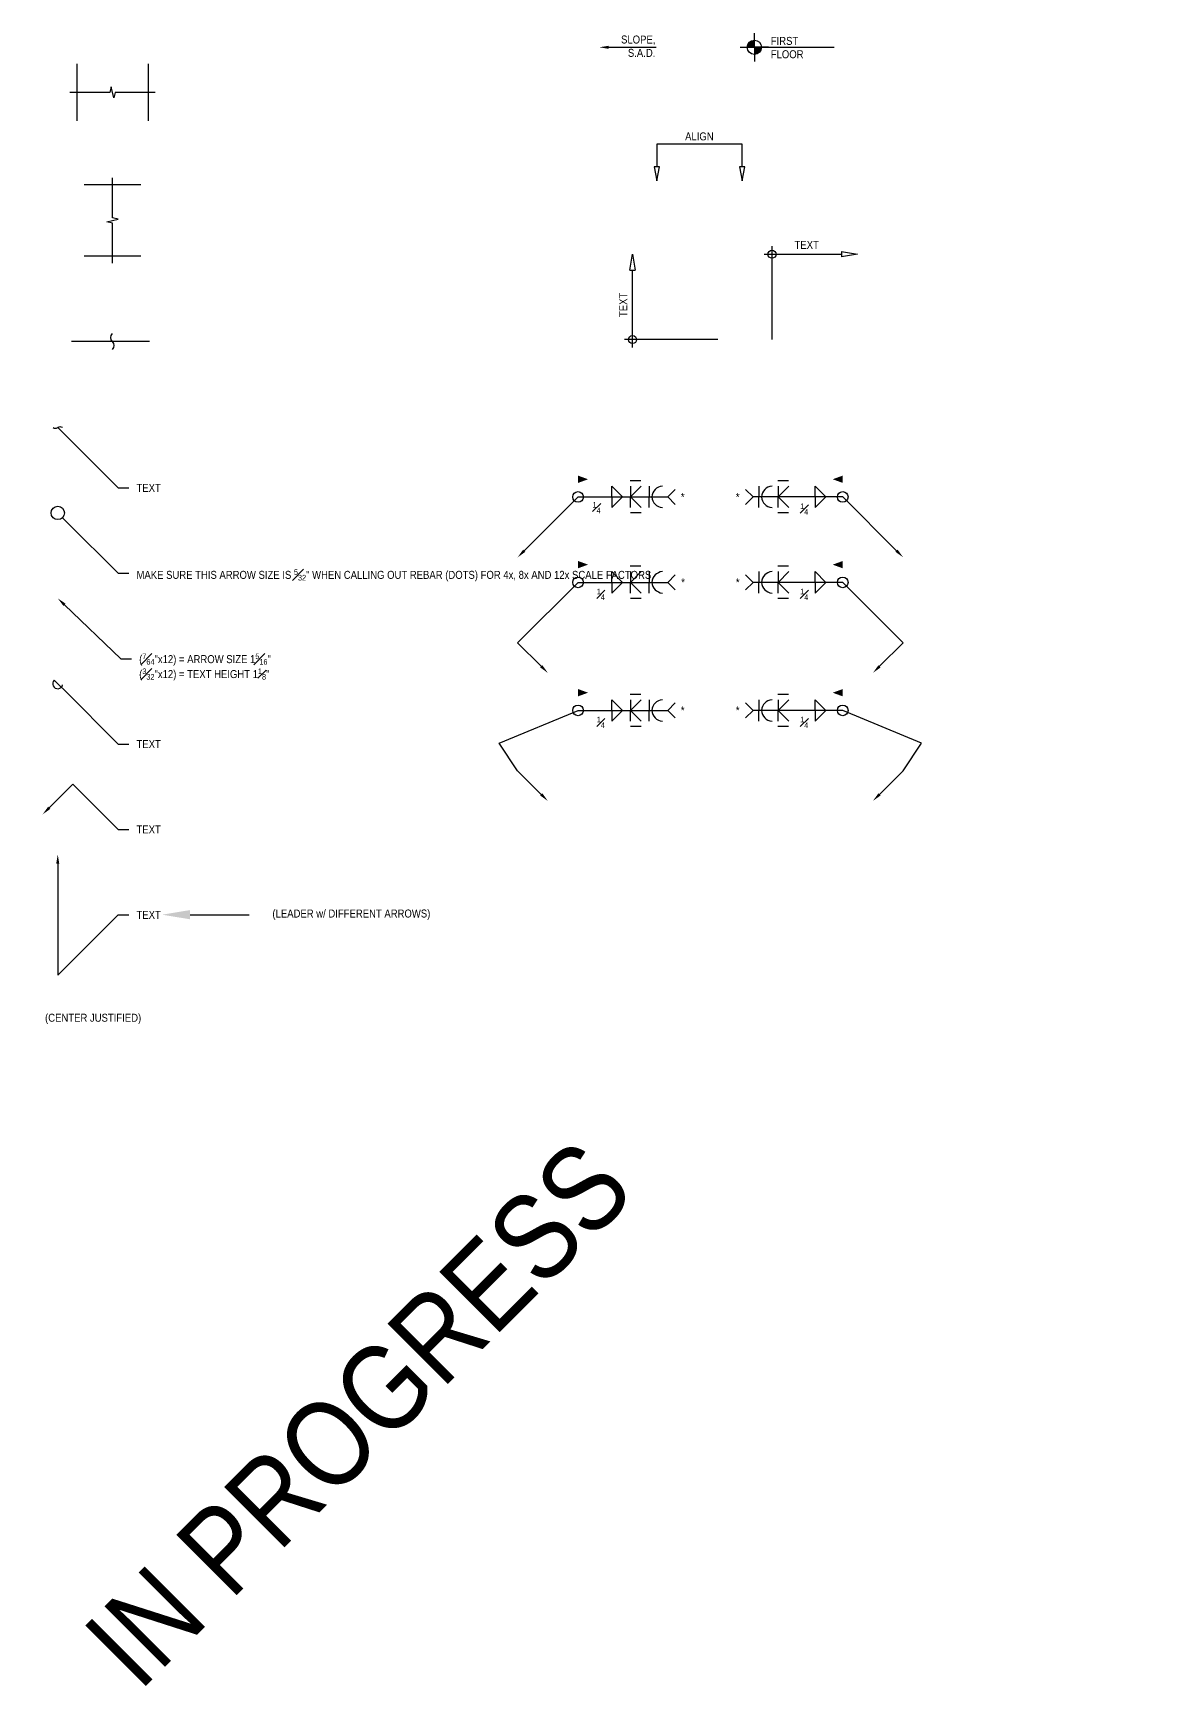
# Model space of a CAD drawing. Header units: inches. Extents: x -2661 to 42767, y -1222 to 9099.
# Drawn here: x 8967.6 to 9019.9, y 1636.7 to 1714.2 of the extents above; entities that cross this region are included whole.
import ezdxf
from ezdxf import colors
from ezdxf.entities.mleader import LeaderData, LeaderLine
from ezdxf.math import Vec2, Vec3

# ---------------------------------------------------------------- set-up
doc = ezdxf.new("R2010")
doc.units = ezdxf.units.IN
doc.header["$LTSCALE"] = 12
doc.header["$MEASUREMENT"] = 0
doc.header["$PDMODE"] = 3
doc.layers.get('0').update_dxf_attribs({"linetype": 'CONTINUOUS'})
doc.layers.get('DefPoints').update_dxf_attribs({"color": 251, "linetype": 'CONTINUOUS'})
for name, color, linetype in [('S-ANNO-DIMS', 2, 'CONTINUOUS'), ('S-ANNO-NOTE', 4, 'CONTINUOUS'), ('S-ANNO-NOTE-EXIST', 251, 'CONTINUOUS'), ('S-BREAK', 2, 'CONTINUOUS'), ('S-ROOM-NAME', 251, 'CONTINUOUS')]:
    doc.layers.add(name, color=color, linetype=linetype)
doc.layers.add('S-ANNO-NONPLOT', color=253, linetype='CONTINUOUS', plot=False, transparency=0.5)
doc.styles.add('Arial', font='arial.ttf', dxfattribs={"width": 0.85})
doc.dimstyles.new('DIM-4_Se', dxfattribs={"dimscale": 4, "dimtxt": 0.09375, "dimasz": 0.109375, "dimexe": 0.0625, "dimexo": 0.0625, "dimgap": 0.0625, "dimtad": 1, "dimdec": 4, "dimzin": 11, "dimdsep": 46, "dimlunit": 4, "dimtxsty": 'Arial', "dimblk": 'ARCHTICK', "dimcen": 0.125, "dimdle": 0.0625, "dimclrd": 256, "dimclre": 256, "dimclrt": 4, "dimadec": 0, "dimazin": 0, "dimtfac": 0.75, "dimtdec": 4, "dimtmove": 0, "dimatfit": 3, "dimfxl": 1, "dimfrac": 1, "dimtolj": 1, "dimtzin": 0, "dimarcsym": 0})

# ---------------------------------------------------------------- blocks, each defined once
blk = doc.blocks.new('ELEV-SYMB')
at = {"layer": 'S-ANNO-NOTE', "color": 2}
for points in [[(-2, 0), (0, 0), (0, 2)], [(2, 0), (0, 0), (0, -2)]]:
    blk.add_lwpolyline(points, dxfattribs=at)
at = {"layer": 'S-ANNO-NOTE', "color": 2, "const_width": 1}
for points in [[(0, 0.5, 0.414214), (-0.5, 0, 0.414214)], [(0, -0.5, 0.414214), (0.5, 0, 0.414214)]]:
    blk.add_lwpolyline(points, format="xyb", dxfattribs=at)
at = {"layer": 'S-ANNO-NOTE', "color": 2}
blk.add_circle((0, 0), 1, dxfattribs=at)
blk = doc.blocks.new('_Small')
at = {"color": 0, "linetype": 'ByBlock', "lineweight": -2}
blk.add_circle((0, 0), 0.25, dxfattribs=at)
blk = doc.blocks.new('_ClosedBlank')
at = {"color": 0, "linetype": 'ByBlock', "lineweight": -2}
for p, q in [((-1, 0.17), (0, 0)), ((-1, 0.17), (-1, -0.17)), ((0, 0), (-1, -0.17))]:
    blk.add_line(p, q, dxfattribs=at)
blk = doc.blocks.new('*D700')
at = {"layer": 'DefPoints', "color": 0, "transparency": 16777216}
for p in [(8995.629, 1703.826), (8995.629, 1703.826), (8999.629, 1699.826)]:
    blk.add_point(p, dxfattribs=at)
at = {"layer": 'S-ANNO-DIMS', "lineweight": -2, "transparency": 16777216}
for p, q in [((8995.629, 1699.451), (8995.629, 1703.076)), ((8999.629, 1699.826), (8995.254, 1699.826))]:
    blk.add_line(p, q, dxfattribs=at)
at = {"layer": 'S-ANNO-DIMS', "lineweight": -2, "transparency": 16777216, "xscale": 0.75, "yscale": 0.75, "zscale": 0.75}
for name, p, rotation in [('_ClosedBlank', (8995.629, 1703.826), 90), ('_Small', (8995.629, 1699.826), 270)]:
    blk.add_blockref(name, p, dxfattribs=dict(at, rotation=rotation))
at = {"layer": 'S-ANNO-DIMS', "color": 4, "transparency": 16777216, "insert": (8995.192, 1701.451), "char_height": 0.375, "attachment_point": 5, "rotation": 90, "style": 'Arial'}
blk.add_mtext('\\A1;TEXT', dxfattribs=at)
blk = doc.blocks.new('_Integral')
at = {"color": 0, "linetype": 'ByBlock', "lineweight": -2}
for centre, start, end in [((0.44, -0.09), 102, 168), ((-0.44, 0.09), 282, 348)]:
    blk.add_arc(centre, 0.454, start, end, dxfattribs=at)
blk = doc.blocks.new('_DotBlank')
at = {"color": 0, "lineweight": -2}
blk.add_line((-0.5, 0), (-1, 0), dxfattribs=at)
blk.add_circle((0, 0), 0.5, dxfattribs=at)
blk = doc.blocks.new('ARROW-LOOP')
at = {"color": 0}
blk.add_lwpolyline([(-1.81, 0), (0.54, 0, 1.317177), (-0.46, -0.28)], format="xyb", dxfattribs=at)
blk = doc.blocks.new('Se_BREAK SQUIGGLE')
at = {"layer": 'S-BREAK'}
blk.add_lwpolyline([(0, -0.375, 0.408465), (0, 0, -0.407415), (0, 0.369, -2.166217)], format="xyb", dxfattribs=at)
blk = doc.blocks.new('Se_BREAK SYMBOL')
at = {"color": 0, "linetype": 'ByBlock'}
blk.add_lwpolyline([(6, 0), (0.38, 0), (0.19, -0.78), (-0.19, 0.78), (-0.38, 0), (-6, 0)], dxfattribs=at)
blk = doc.blocks.new('*D698')
at = {"layer": 'DefPoints', "color": 0, "transparency": 16777216}
for p in [(9006.161, 1703.826), (9006.161, 1703.826), (9002.161, 1699.826)]:
    blk.add_point(p, dxfattribs=at)
at = {"layer": 'S-ANNO-DIMS', "lineweight": -2, "transparency": 16777216}
for p, q in [((9001.786, 1703.826), (9005.411, 1703.826)), ((9002.161, 1699.826), (9002.161, 1704.201))]:
    blk.add_line(p, q, dxfattribs=at)
at = {"layer": 'S-ANNO-DIMS', "lineweight": -2, "transparency": 16777216, "xscale": 0.75, "yscale": 0.75, "zscale": 0.75, "rotation": 180}
blk.add_blockref('_Small', (9002.161, 1703.826), dxfattribs=at)
at = {"layer": 'S-ANNO-DIMS', "lineweight": -2, "transparency": 16777216, "xscale": 0.75, "yscale": 0.75, "zscale": 0.75}
blk.add_blockref('_ClosedBlank', (9006.161, 1703.826), dxfattribs=at)
at = {"layer": 'S-ANNO-DIMS', "color": 4, "transparency": 16777216, "insert": (9003.786, 1704.263), "char_height": 0.375, "attachment_point": 5, "style": 'Arial'}
blk.add_mtext('\\A1;TEXT', dxfattribs=at)

msp = doc.modelspace()

# ---------------------------------------------------------------- linework, layer by layer
at = {"layer": 'S-ANNO-DIMS'}
msp.add_lwpolyline([(9000.88493, 1707.92707), (9000.63493, 1707.92707), (9000.75993, 1707.2604), (9000.88493, 1707.92707), (9000.75993, 1707.92707), (9000.75993, 1708.98773), (8996.75993, 1708.98773), (8996.75993, 1707.92707), (8996.63493, 1707.92707), (8996.75993, 1707.2604), (8996.88493, 1707.92707), (8996.63493, 1707.92707)], dxfattribs=at)
at = {"layer": 'S-ANNO-NONPLOT'}
for p, q in [((8969.61111, 1712.74027), (8969.61111, 1710.0736)), ((8972.94445, 1712.74027), (8972.94445, 1710.0736)), ((8972.61111, 1707.0736), (8969.94445, 1707.0736)), ((8972.61111, 1703.74027), (8969.94445, 1703.74027))]:
    msp.add_line(p, q, dxfattribs=at)
msp.add_lwpolyline([(8973.01234, 1699.73638), (8969.35387, 1699.73638)], dxfattribs=at)
at = {"layer": 'S-ANNO-NOTE', "color": 2}
msp.add_line((9000.66735, 1713.52112), (9005.06895, 1713.52112), dxfattribs=at)
at = {"layer": 'S-ANNO-NOTE'}
for p, q in [((8996.0137, 1693.20404), (8995.5137, 1693.20404)), ((8996.40187, 1692.95404), (8996.40187, 1692.45404)), ((9001.53693, 1692.95404), (9001.53693, 1692.45404)), ((9002.92934, 1693.20404), (9002.42934, 1693.20404)), ((8996.40187, 1691.95404), (8996.40187, 1692.45404)), ((9001.53693, 1691.95404), (9001.53693, 1692.45404)), ((8996.02739, 1691.70404), (8995.52739, 1691.70404)), ((9002.92934, 1691.70404), (9002.42934, 1691.70404)), ((8996.0137, 1689.20404), (8995.5137, 1689.20404)), ((8996.40187, 1688.95404), (8996.40187, 1688.45404)), ((9001.53693, 1688.95404), (9001.53693, 1688.45404)), ((9002.92934, 1689.20404), (9002.42934, 1689.20404)), ((8996.40187, 1687.95404), (8996.40187, 1688.45404)), ((9001.53693, 1687.95404), (9001.53693, 1688.45404)), ((8996.02739, 1687.70404), (8995.52739, 1687.70404)), ((9002.92934, 1687.70404), (9002.42934, 1687.70404)), ((8996.0137, 1683.20404), (8995.5137, 1683.20404)), ((8996.40187, 1682.95404), (8996.40187, 1682.45404)), ((9001.53693, 1682.95404), (9001.53693, 1682.45404)), ((9002.92934, 1683.20404), (9002.42934, 1683.20404)), ((8996.40187, 1681.95404), (8996.40187, 1682.45404)), ((9001.53693, 1681.95404), (9001.53693, 1682.45404)), ((8996.02739, 1681.70404), (8995.52739, 1681.70404)), ((9002.92934, 1681.70404), (9002.42934, 1681.70404))]:
    msp.add_line(p, q, dxfattribs=at)
for points in [[(8993.07787, 1692.45404, 0, 0, 0), (8993.07787, 1693.28303, 0.34202, 0, 0), (8993.54771, 1693.28303, 0, 0, 0)], [(9005.47289, 1692.45404, 0, 0, 0), (9005.47289, 1693.28303, 0.34202, 0, 0), (9005.00304, 1693.28303, 0, 0, 0)], [(8993.07787, 1688.45404, 0, 0, 0), (8993.07787, 1689.28303, 0.34202, 0, 0), (8993.54771, 1689.28303, 0, 0, 0)], [(9005.47289, 1688.45404, 0, 0, 0), (9005.47289, 1689.28303, 0.34202, 0, 0), (9005.00304, 1689.28303, 0, 0, 0)], [(8993.07787, 1682.45404, 0, 0, 0), (8993.07787, 1683.28303, 0.34202, 0, 0), (8993.54771, 1683.28303, 0, 0, 0)], [(9005.47289, 1682.45404, 0, 0, 0), (9005.47289, 1683.28303, 0.34202, 0, 0), (9005.00304, 1683.28303, 0, 0, 0)]]:
    msp.add_lwpolyline(points, format="xyseb", dxfattribs=at)
for points in [[(8994.65291, 1692.45404), (8994.65291, 1692.95404), (8995.15291, 1692.45404)], [(8995.52739, 1692.95404), (8995.52739, 1692.45404), (8996.02739, 1692.95404)], [(8997.62893, 1692.10049), (8997.27538, 1692.45404), (8997.62893, 1692.80759)], [(9000.92182, 1692.10049), (9001.27538, 1692.45404), (9000.92182, 1692.80759)], [(9002.44303, 1692.95404), (9002.44303, 1692.45404), (9002.94303, 1692.95404)], [(9004.18297, 1692.45404), (9004.18297, 1692.95404), (9004.68297, 1692.45404)], [(8994.65291, 1692.45404), (8994.65291, 1691.95404), (8995.15291, 1692.45404)], [(8995.52739, 1691.95404), (8995.52739, 1692.45404), (8996.02739, 1691.95404)], [(9002.44303, 1691.95404), (9002.44303, 1692.45404), (9002.94303, 1691.95404)], [(9004.18297, 1692.45404), (9004.18297, 1691.95404), (9004.68297, 1692.45404)], [(8994.65291, 1688.45404), (8994.65291, 1688.95404), (8995.15291, 1688.45404)], [(8995.52739, 1688.95404), (8995.52739, 1688.45404), (8996.02739, 1688.95404)], [(9002.44303, 1688.95404), (9002.44303, 1688.45404), (9002.94303, 1688.95404)], [(9004.18297, 1688.45404), (9004.18297, 1688.95404), (9004.68297, 1688.45404)], [(8994.65291, 1688.45404), (8994.65291, 1687.95404), (8995.15291, 1688.45404)], [(8995.52739, 1687.95404), (8995.52739, 1688.45404), (8996.02739, 1687.95404)], [(8997.62893, 1688.10049), (8997.27538, 1688.45404), (8997.62893, 1688.80759)], [(9000.92182, 1688.10049), (9001.27538, 1688.45404), (9000.92182, 1688.80759)], [(9002.44303, 1687.95404), (9002.44303, 1688.45404), (9002.94303, 1687.95404)], [(9004.18297, 1688.45404), (9004.18297, 1687.95404), (9004.68297, 1688.45404)], [(8994.65291, 1682.45404), (8994.65291, 1682.95404), (8995.15291, 1682.45404)], [(8995.52739, 1682.95404), (8995.52739, 1682.45404), (8996.02739, 1682.95404)], [(8997.62893, 1682.10049), (8997.27538, 1682.45404), (8997.62893, 1682.80759)], [(9000.92182, 1682.10049), (9001.27538, 1682.45404), (9000.92182, 1682.80759)], [(9002.44303, 1682.95404), (9002.44303, 1682.45404), (9002.94303, 1682.95404)], [(9004.18297, 1682.45404), (9004.18297, 1682.95404), (9004.68297, 1682.45404)], [(8994.65291, 1682.45404), (8994.65291, 1681.95404), (8995.15291, 1682.45404)], [(8995.52739, 1681.95404), (8995.52739, 1682.45404), (8996.02739, 1681.95404)], [(9002.44303, 1681.95404), (9002.44303, 1682.45404), (9002.94303, 1681.95404)], [(9004.18297, 1682.45404), (9004.18297, 1681.95404), (9004.68297, 1682.45404)]]:
    msp.add_lwpolyline(points, dxfattribs=at)
for centre in [(8993.07787, 1692.45404), (9005.47289, 1692.45404), (8993.07787, 1688.45404), (9005.47289, 1688.45404), (8993.07787, 1682.45404), (9005.47289, 1682.45404)]:
    msp.add_circle(centre, 0.25, dxfattribs=at)
for centre, start, end in [((8997.06216, 1692.41875), 93.7722975, 176.2277025), ((9002.19722, 1692.41875), 93.7722975, 176.2277025), ((8997.06216, 1692.48933), 183.7722975, 266.2277025), ((9002.19722, 1692.48933), 183.7722975, 266.2277025), ((8997.06216, 1688.41875), 93.7722975, 176.2277025), ((9002.19722, 1688.41875), 93.7722975, 176.2277025), ((8997.06216, 1688.48933), 183.7722975, 266.2277025), ((9002.19722, 1688.48933), 183.7722975, 266.2277025), ((8997.06216, 1682.41875), 93.7722975, 176.2277025), ((9002.19722, 1682.41875), 93.7722975, 176.2277025), ((8997.06216, 1682.48933), 183.7722975, 266.2277025), ((9002.19722, 1682.48933), 183.7722975, 266.2277025)]:
    msp.add_arc(centre, 0.53646, start, end, dxfattribs=at)

# ---------------------------------------------------------------- block references
at = {"layer": 'S-ANNO-NOTE', "xscale": 0.3333333333333333, "yscale": 0.3333333333333333, "zscale": 0.3333333333333333}
msp.add_blockref('ELEV-SYMB', (9001.33402, 1713.52112), dxfattribs=at)
at = {"layer": 'S-BREAK', "xscale": 0.3333333333333333, "yscale": 0.3333333333333333, "zscale": 0.3333333333333333}
msp.add_blockref('Se_BREAK SYMBOL', (8971.27778, 1711.40694), dxfattribs=at)
at = {"layer": 'S-BREAK', "xscale": 0.3333333333333333, "yscale": 0.3333333333333333, "zscale": 0.3333333333333333, "rotation": 270}
msp.add_blockref('Se_BREAK SYMBOL', (8971.27778, 1705.40694), dxfattribs=at)
at = {"layer": 'S-BREAK'}
msp.add_blockref('Se_BREAK SQUIGGLE', (8971.27778, 1699.73638), dxfattribs=at)

# ---------------------------------------------------------------- texts
at = {"layer": 'S-ANNO-NOTE', "insert": (8996.70161, 1714.06939), "char_height": 0.375, "width": 1.9339136, "attachment_point": 3, "rotation": 359.8065106, "style": 'Arial'}
msp.add_mtext('SLOPE, S.A.D.', dxfattribs=at)
at = {"layer": 'S-ANNO-NOTE', "char_height": 0.375, "style": 'Arial'}
for s, insert, width, attachment_point in [('FIRST\\PFLOOR', (9002.10293, 1714.00755), 6.0038856, 1), ('ALIGN', (8998.75993, 1709.1544), 1.6153043, 8), ('\\A1;{\\H0.7x;\\S1#4;}', (8993.75932, 1692.21754), 0.6967762, 1), ('*', (8997.89285, 1692.45404), 4.2212903, 4), ('*', (9000.64062, 1692.45404), 4.8505387, 6), ('\\A1;{\\H0.7x;\\S1#4;}', (9003.86284, 1692.15416), 1.2190236, 3), ('\\A1;{\\H0.7x;\\S1#4;}', (8994.33278, 1688.15416), 1.2190236, 3), ('*', (8997.91014, 1688.45404), 4.8505387, 4), ('*', (9000.64062, 1688.45404), 4.8505387, 6), ('\\A1;{\\H0.7x;\\S1#4;}', (9003.86284, 1688.15416), 1.2190236, 3), ('\\A1;{\\H0.7x;\\S1#4;}', (8994.33278, 1682.15416), 1.2190236, 3), ('*', (8997.89285, 1682.45404), 4.2212903, 4), ('*', (9000.64062, 1682.45404), 4.8505387, 6), ('\\A1;{\\H0.7x;\\S1#4;}', (9003.86284, 1682.15416), 1.2190236, 3)]:
    msp.add_mtext(s, dxfattribs=dict(at, insert=insert, width=width, attachment_point=attachment_point))
at = {"layer": 'S-ANNO-NOTE', "color": 191, "insert": (8968.11874, 1667.99925), "char_height": 0.375, "width": 5.2403819, "attachment_point": 4, "style": 'Arial'}
msp.add_mtext('(CENTER JUSTIFIED)', dxfattribs=at)
at = {"layer": 'S-ROOM-NAME', "ltscale": 0.25, "insert": (8982.79527, 1649.49691), "char_height": 4, "width": 43.0667056, "attachment_point": 5, "rotation": 45, "style": 'Arial'}
msp.add_mtext('{\\fArial|b0|i0|c0|p34;IN PROGRESS}', dxfattribs=at)

# ---------------------------------------------------------------- dimensions: what is measured, and where the dimension line sits
at = {"layer": 'S-ANNO-DIMS'}
for base, p1, p2, angle, picture, middle in [((9006.16131, 1703.82556), (9002.16131, 1699.82556), (9006.16131, 1703.82556), 180, '*D698', (9003.78631, 1704.26306)), ((8995.62907, 1703.82556), (8999.62907, 1699.82556), (8995.62907, 1703.82556), 270, '*D700', (8995.19157, 1701.45056))]:
    dim = msp.add_linear_dim(base=base, p1=p1, p2=p2, angle=angle, text='TEXT', dimstyle='DIM-4_Se', override={"dimasz": 0.1875, "dimexe": 0.09375, "dimexo": 0, "dimblk1": 'Small', "dimblk2": 'ClosedBlank', "dimsah": 1, "dimdle": 0.09375, "dimse2": 1}, dxfattribs=at)
    dim.commit()
    dim.dimension.update_dxf_attribs({"geometry": picture, "text_midpoint": middle})

# ---------------------------------------------------------------- leaders
at = {"layer": 'S-ANNO-NOTE'}
ml = msp.add_multileader_mtext('Standard', dxfattribs=at)
ml.set_content('', color=4, style='Arial')
ml.set_leader_properties(color=2)
ml.build(insert=Vec2(0, 0))
ml.multileader.update_dxf_attribs({"has_dogleg": 0, "dogleg_length": 1.21451, "arrow_head_size": 0.4375, "scale": 4})
ctx = ml.context
ctx.base_point, ctx.scale, ctx.char_height, ctx.arrow_head_size, ctx.landing_gap_size, ctx.plane_origin, ctx.plane_x_axis, ctx.plane_y_axis = Vec3(8997.45401, 1713.52112), 4, 0.375, 0.4375, 0.36, Vec3(8989.30848, 1720.55172), Vec3(-1, 0), Vec3(0, -1)
ctx.text_align_type = 2
notes = []
notes.append((ctx, [(0, (1, 1, 0), (8996.10005, 1713.52112), (1, 0), 0.63396, [(0, [(8994.07791, 1713.52112)], 0, [])])]))
ctx.mtext.insert, ctx.mtext.text_direction, ctx.mtext.rotation, ctx.mtext.alignment, ctx.mtext.flow_direction = Vec3(8997.09401, 1713.33362), Vec3(-1, 0), 3.14159265, 3, 5
ml = msp.add_multileader_mtext('Standard', dxfattribs=at)
ml.set_content('TEXT', color=4, style='Arial')
ml.set_leader_properties(color=2)
ml.set_arrow_properties(name='INTEGRAL')
ml.build(insert=Vec2(0, 0))
ml.multileader.update_dxf_attribs({"dogleg_length": 0.36, "arrow_head_size": 0.4375, "scale": 4})
ctx = ml.context
ctx.base_point, ctx.scale, ctx.char_height, ctx.arrow_head_size, ctx.landing_gap_size, ctx.plane_origin = Vec3(8972.04184, 1692.87612), 4, 0.375, 0.4375, 0.36, Vec3(8927.83505, 1991.21094)
notes.append((ctx, [(0, (1, 1, 0), (8971.54184, 1692.87612), (1, 0), 0.5, [(0, [(8968.71341, 1695.70455)], 0, [])])]))
ctx.mtext.insert, ctx.mtext.width, ctx.mtext.flow_direction = Vec3(8972.40184, 1693.06362), 8, 5
ml = msp.add_multileader_mtext('Standard', dxfattribs=at)
ml.set_content('\\A1;{\\C4;MAKE SURE THIS ARROW SIZE IS \\H0.7x;\\S5#32;\\H1.4286x;" WHEN CALLING OUT REBAR (DOTS) FOR 4x, 8x AND 12x SCALE FACTORS}', color=4, style='Arial')
ml.set_leader_properties(color=2)
ml.set_arrow_properties(name='DOTBLANK')
ml.build(insert=Vec2(0, 0))
ml.multileader.update_dxf_attribs({"dogleg_length": 0.36, "arrow_head_size": 0.625, "scale": 4})
ctx = ml.context
ctx.base_point, ctx.scale, ctx.char_height, ctx.arrow_head_size, ctx.landing_gap_size, ctx.plane_origin = Vec3(8972.04184, 1688.87612), 4, 0.375, 0.625, 0.36, Vec3(8927.83505, 1987.21094)
notes.append((ctx, [(0, (1, 1, 0), (8971.54184, 1688.87612), (1, 0), 0.5, [(0, [(8968.71341, 1691.70455)], 0, [])])]))
ctx.mtext.insert, ctx.mtext.width, ctx.mtext.defined_height, ctx.mtext.flow_direction = Vec3(8972.40184, 1689.06682), 8, 1.25809, 5
ml = msp.add_multileader_mtext('Standard', dxfattribs=at)
ml.set_content('', color=4, style='Arial')
ml.set_leader_properties(color=2)
ml.build(insert=Vec2(0, 0))
ml.multileader.update_dxf_attribs({"dogleg_length": 1.21451, "arrow_head_size": 0.4375, "scale": 4})
ctx = ml.context
ctx.base_point, ctx.scale, ctx.char_height, ctx.arrow_head_size, ctx.landing_gap_size, ctx.plane_origin = Vec3(8997.27538, 1692.45404), 4, 0.375, 0.4375, 0.36, Vec3(8986.04727, 1685.42344)
notes.append((ctx, [(0, (1, 1, 0), (8993.07787, 1692.45404), (1, 0), 4.19751, [(0, [(8990.24944, 1689.62561)], 0, [])])]))
ctx.mtext.insert, ctx.mtext.flow_direction = Vec3(8997.63538, 1692.64154), 5
ml = msp.add_multileader_mtext('Standard', dxfattribs=at)
ml.set_content('', color=4, style='Arial')
ml.set_leader_properties(color=2)
ml.build(insert=Vec2(0, 0))
ml.multileader.update_dxf_attribs({"dogleg_length": 1.21451, "arrow_head_size": 0.4375, "scale": 4})
ctx = ml.context
ctx.base_point, ctx.scale, ctx.char_height, ctx.arrow_head_size, ctx.landing_gap_size, ctx.plane_origin = Vec3(9000.55538, 1692.45404), 4, 0.375, 0.4375, 0.36, Vec3(9011.84349, 1685.42344)
ctx.text_align_type = 2
notes.append((ctx, [(0, (1, 1, 0), (9005.47289, 1692.45404), (-1, 0), 4.19751, [(0, [(9008.30131, 1689.62561)], 0, [])])]))
ctx.mtext.insert, ctx.mtext.alignment, ctx.mtext.flow_direction = Vec3(9000.91538, 1692.64154), 3, 5
ml = msp.add_multileader_mtext('Standard', dxfattribs=at)
ml.set_content('', color=4, style='Arial')
ml.set_leader_properties(color=2)
ml.build(insert=Vec2(0, 0))
ml.multileader.update_dxf_attribs({"dogleg_length": 1.21451, "arrow_head_size": 0.4375, "scale": 4})
ctx = ml.context
ctx.base_point, ctx.scale, ctx.char_height, ctx.arrow_head_size, ctx.landing_gap_size, ctx.plane_origin = Vec3(8997.27538, 1688.45404), 4, 0.375, 0.4375, 0.36, Vec3(8986.04727, 1681.42344)
notes.append((ctx, [(0, (1, 1, 0), (8993.07787, 1688.45404), (1, 0), 4.19751, [(0, [(8991.66365, 1684.2114), (8990.24944, 1685.62561)], 0, [])])]))
ctx.mtext.insert, ctx.mtext.flow_direction = Vec3(8997.63538, 1688.64154), 5
ml = msp.add_multileader_mtext('Standard', dxfattribs=at)
ml.set_content('', color=4, style='Arial')
ml.set_leader_properties(color=2)
ml.build(insert=Vec2(0, 0))
ml.multileader.update_dxf_attribs({"dogleg_length": 1.21451, "arrow_head_size": 0.4375, "scale": 4})
ctx = ml.context
ctx.base_point, ctx.scale, ctx.char_height, ctx.arrow_head_size, ctx.landing_gap_size, ctx.plane_origin = Vec3(9000.55538, 1688.45404), 4, 0.375, 0.4375, 0.36, Vec3(9011.84349, 1681.42344)
ctx.text_align_type = 2
notes.append((ctx, [(0, (1, 1, 0), (9005.47289, 1688.45404), (-1, 0), 4.19751, [(0, [(9006.8871, 1684.2114), (9008.30131, 1685.62561)], 0, [])])]))
ctx.mtext.insert, ctx.mtext.alignment, ctx.mtext.flow_direction = Vec3(9000.91538, 1688.64154), 3, 5
ml = msp.add_multileader_mtext('Standard', dxfattribs=at)
ml.set_content('\\A1;{\\C4;(\\H0.7x;\\S7#64;\\H1.4286x;"x12) = ARROW SIZE 1\\H0.7x;\\S5#16;\\H1.4286x;"\\P(\\H0.7x;\\S3#32;\\H1.4286x;"x12) = TEXT HEIGHT 1\\H0.7x;\\S1#8;\\H1.4286x;"}', color=4, style='Arial')
ml.set_leader_properties(color=2)
ml.build(insert=Vec2(0, 0))
ml.multileader.update_dxf_attribs({"dogleg_length": 0.36, "arrow_head_size": 0.4375, "scale": 4})
ctx = ml.context
ctx.base_point, ctx.scale, ctx.char_height, ctx.arrow_head_size, ctx.landing_gap_size, ctx.plane_origin = Vec3(8972.16625, 1684.87612), 4, 0.375, 0.4375, 0.36, Vec3(8927.95946, 1983.21094)
notes.append((ctx, [(0, (1, 1, 0), (8971.66625, 1684.87612), (1, 0), 0.5, [(0, [(8968.71341, 1687.70455)], 0, [])])]))
ctx.mtext.insert, ctx.mtext.width, ctx.mtext.flow_direction = Vec3(8972.52625, 1685.11875), 8, 5
ml = msp.add_multileader_mtext('Standard', dxfattribs=at)
ml.set_content('TEXT', color=4, style='Arial')
ml.set_leader_properties(color=2)
ml.set_arrow_properties(name='ARROW-LOOP')
ml.build(insert=Vec2(0, 0))
ml.multileader.update_dxf_attribs({"dogleg_length": 0.36, "arrow_head_size": 0.4375, "scale": 4})
ctx = ml.context
ctx.base_point, ctx.scale, ctx.char_height, ctx.arrow_head_size, ctx.landing_gap_size, ctx.plane_origin = Vec3(8972.04184, 1680.87612), 4, 0.375, 0.4375, 0.36, Vec3(8927.83505, 1979.21094)
notes.append((ctx, [(0, (1, 1, 0), (8971.54184, 1680.87612), (1, 0), 0.5, [(0, [(8968.71341, 1683.70455)], 0, [])])]))
ctx.mtext.insert, ctx.mtext.width, ctx.mtext.flow_direction = Vec3(8972.40184, 1681.06362), 8, 5
ml = msp.add_multileader_mtext('Standard', dxfattribs=at)
ml.set_content('', color=4, style='Arial')
ml.set_leader_properties(color=2)
ml.build(insert=Vec2(0, 0))
ml.multileader.update_dxf_attribs({"dogleg_length": 1.21451, "arrow_head_size": 0.4375, "scale": 4})
ctx = ml.context
ctx.base_point, ctx.scale, ctx.char_height, ctx.arrow_head_size, ctx.landing_gap_size, ctx.plane_origin = Vec3(8997.27538, 1682.45404), 4, 0.375, 0.4375, 0.36, Vec3(8986.04727, 1675.42344)
notes.append((ctx, [(0, (1, 1, 0), (8993.07787, 1682.45404), (1, 0), 4.19751, [(1, [(8991.66365, 1678.2114), (8990.24944, 1679.62561), (8989.38235, 1680.92331)], 0, [])])]))
ctx.mtext.insert, ctx.mtext.flow_direction = Vec3(8997.63538, 1682.64154), 5
ml = msp.add_multileader_mtext('Standard', dxfattribs=at)
ml.set_content('', color=4, style='Arial')
ml.set_leader_properties(color=2)
ml.build(insert=Vec2(0, 0))
ml.multileader.update_dxf_attribs({"dogleg_length": 1.21451, "arrow_head_size": 0.4375, "scale": 4})
ctx = ml.context
ctx.base_point, ctx.scale, ctx.char_height, ctx.arrow_head_size, ctx.landing_gap_size, ctx.plane_origin = Vec3(9000.55538, 1682.45404), 4, 0.375, 0.4375, 0.36, Vec3(9011.84349, 1675.42344)
ctx.text_align_type = 2
notes.append((ctx, [(0, (1, 1, 0), (9005.47289, 1682.45404), (-1, 0), 4.19751, [(1, [(9006.8871, 1678.2114), (9008.30131, 1679.62561), (9009.16841, 1680.92331)], 0, [])])]))
ctx.mtext.insert, ctx.mtext.alignment, ctx.mtext.flow_direction = Vec3(9000.91538, 1682.64154), 3, 5
ml = msp.add_multileader_mtext('Standard', dxfattribs=at)
ml.set_content('TEXT', color=4, style='Arial')
ml.set_leader_properties(color=2)
ml.build(insert=Vec2(0, 0))
ml.multileader.update_dxf_attribs({"dogleg_length": 21.88349, "arrow_head_size": 0.4375, "scale": 4})
ctx = ml.context
ctx.base_point, ctx.scale, ctx.char_height, ctx.arrow_head_size, ctx.landing_gap_size, ctx.plane_origin = Vec3(8972.04184, 1676.87612), 4, 0.375, 0.4375, 0.36, Vec3(8917.02643, 2116.93717)
notes.append((ctx, [(0, (1, 1, 0), (8971.54184, 1676.87612), (1, 0), 0.5, [(0, [(8968.00631, 1677.58323), (8969.42052, 1678.99744)], 0, [])])]))
ctx.mtext.insert, ctx.mtext.width, ctx.mtext.flow_direction = Vec3(8972.40184, 1677.06362), 8, 5
ml = msp.add_multileader_mtext('Standard', dxfattribs=at)
ml.set_content('TEXT', color=4, style='Arial')
ml.set_leader_properties(color=2)
ml.build(insert=Vec2(0, 0))
ml.multileader.update_dxf_attribs({"dogleg_length": 0.36, "arrow_head_size": 0.4375, "scale": 4})
ctx = ml.context
ctx.base_point, ctx.scale, ctx.char_height, ctx.arrow_head_size, ctx.landing_gap_size, ctx.plane_origin = Vec3(8972.04184, 1672.87612), 4, 0.375, 0.4375, 0.36, Vec3(8927.83505, 1971.21094)
notes.append((ctx, [(0, (1, 1, 0), (8971.54184, 1672.87612), (1, 0), 0.5, [(1, [(8968.71341, 1675.70455), (8968.71341, 1670.04769)], 0, [])])]))
ctx.mtext.insert, ctx.mtext.width, ctx.mtext.flow_direction = Vec3(8972.40184, 1673.06362), 8, 5
at = {"layer": 'S-ANNO-NOTE', "color": 191}
ml = msp.add_multileader_mtext('Standard', dxfattribs=at)
ml.set_content('(LEADER w/ DIFFERENT ARROWS)', color=191, style='Arial')
ml.set_leader_properties(color=191)
ml.build(insert=Vec2(0, 0))
ml.multileader.update_dxf_attribs({"text_right_attachment_type": 3, "dogleg_length": 0.36, "arrow_head_size": 1.3125, "scale": 12})
ctx = ml.context
ctx.base_point, ctx.scale, ctx.char_height, ctx.arrow_head_size, ctx.landing_gap_size, ctx.plane_origin = Vec3(8977.68426, 1672.88341), 12, 0.375, 1.3125, 1.08, Vec3(8962.32698, 1771.91949)
ctx.right_attachment = 3
notes.append((ctx, [(0, (1, 1, 0), (8977.18426, 1672.88341), (1, 0), 0.5, [(0, [(8973.5964, 1672.88341)], 0, [])])]))
ctx.mtext.insert, ctx.mtext.width, ctx.mtext.defined_height, ctx.mtext.flow_direction = Vec3(8978.76426, 1673.12604), 9.990418, 1.52714, 5
at = {"layer": 'S-ANNO-NOTE-EXIST'}
ml = msp.add_multileader_mtext('Standard', dxfattribs=at)
ml.set_content('{\\C256;TEXT}', color=4, style='Arial')
ml.set_leader_properties(color=256)
ml.set_arrow_properties(name='INTEGRAL')
ml.build(insert=Vec2(0, 0))
ml.multileader.update_dxf_attribs({"dogleg_length": 0.36, "arrow_head_size": 0.4375, "scale": 4})
ctx = ml.context
ctx.base_point, ctx.scale, ctx.char_height, ctx.arrow_head_size, ctx.landing_gap_size, ctx.plane_origin = Vec3(8941.57125, 1692.87612), 4, 0.375, 0.4375, 0.36, Vec3(8895.98887, 1991.21094)
notes.append((ctx, [(0, (1, 1, 0), (8941.07125, 1692.87612), (1, 0), 0.5, [(0, [(8938.24282, 1695.70455)], 0, [])])]))
ctx.mtext.insert, ctx.mtext.width, ctx.mtext.flow_direction = Vec3(8941.93125, 1693.06362), 8, 5
ml = msp.add_multileader_mtext('Standard', dxfattribs=at)
ml.set_content('{\\C256;TEXT}', color=4, style='Arial')
ml.set_leader_properties(color=256)
ml.set_arrow_properties(name='DOTBLANK')
ml.build(insert=Vec2(0, 0))
ml.multileader.update_dxf_attribs({"dogleg_length": 0.36, "arrow_head_size": 0.625, "scale": 4})
ctx = ml.context
ctx.base_point, ctx.scale, ctx.char_height, ctx.arrow_head_size, ctx.landing_gap_size, ctx.plane_origin = Vec3(8941.57125, 1688.87612), 4, 0.375, 0.625, 0.36, Vec3(8895.98887, 1987.21094)
notes.append((ctx, [(0, (1, 1, 0), (8941.07125, 1688.87612), (1, 0), 0.5, [(0, [(8938.24282, 1691.70455)], 0, [])])]))
ctx.mtext.insert, ctx.mtext.width, ctx.mtext.flow_direction = Vec3(8941.93125, 1689.06362), 8, 5
ml = msp.add_multileader_mtext('Standard', dxfattribs=at)
ml.set_content('{\\C256;TEXT}', color=4, style='Arial')
ml.set_leader_properties(color=256)
ml.set_arrow_properties(name='CLOSEDBLANK')
ml.build(insert=Vec2(0, 0))
ml.multileader.update_dxf_attribs({"dogleg_length": 0.36, "arrow_head_size": 0.4375, "scale": 4})
ctx = ml.context
ctx.base_point, ctx.scale, ctx.char_height, ctx.arrow_head_size, ctx.landing_gap_size, ctx.plane_origin = Vec3(8941.57125, 1684.87612), 4, 0.375, 0.4375, 0.36, Vec3(8895.98887, 1983.21094)
notes.append((ctx, [(0, (1, 1, 0), (8941.07125, 1684.87612), (1, 0), 0.5, [(0, [(8938.24282, 1687.70455)], 0, [])])]))
ctx.mtext.insert, ctx.mtext.width, ctx.mtext.flow_direction = Vec3(8941.93125, 1685.06362), 8, 5
ml = msp.add_multileader_mtext('Standard', dxfattribs=at)
ml.set_content('{\\C256;TEXT}', color=4, style='Arial')
ml.set_leader_properties(color=256)
ml.set_arrow_properties(name='ARROW-LOOP')
ml.build(insert=Vec2(0, 0))
ml.multileader.update_dxf_attribs({"dogleg_length": 0.36, "arrow_head_size": 0.4375, "scale": 4})
ctx = ml.context
ctx.base_point, ctx.scale, ctx.char_height, ctx.arrow_head_size, ctx.landing_gap_size, ctx.plane_origin = Vec3(8941.57125, 1680.87612), 4, 0.375, 0.4375, 0.36, Vec3(8895.98887, 1979.21094)
notes.append((ctx, [(0, (1, 1, 0), (8941.07125, 1680.87612), (1, 0), 0.5, [(0, [(8938.24282, 1683.70455)], 0, [])])]))
ctx.mtext.insert, ctx.mtext.width, ctx.mtext.flow_direction = Vec3(8941.93125, 1681.06362), 8, 5
for ctx, leaders in notes:
    for number, flags, end, landing, length, lines in leaders:
        leader = LeaderData()
        leader.index, (leader.has_last_leader_line, leader.has_dogleg_vector, leader.attachment_direction) = number, flags
        leader.last_leader_point, leader.dogleg_vector, leader.dogleg_length = Vec3(end), Vec3(landing), length
        for number, points, colour, breaks in lines:
            line = LeaderLine()
            line.index, line.vertices, line.color, line.breaks = number, Vec3.list(points), colors.encode_raw_color(colour), breaks
            leader.lines.append(line)
        ctx.leaders.append(leader)

doc.saveas('drawing.dxf')
